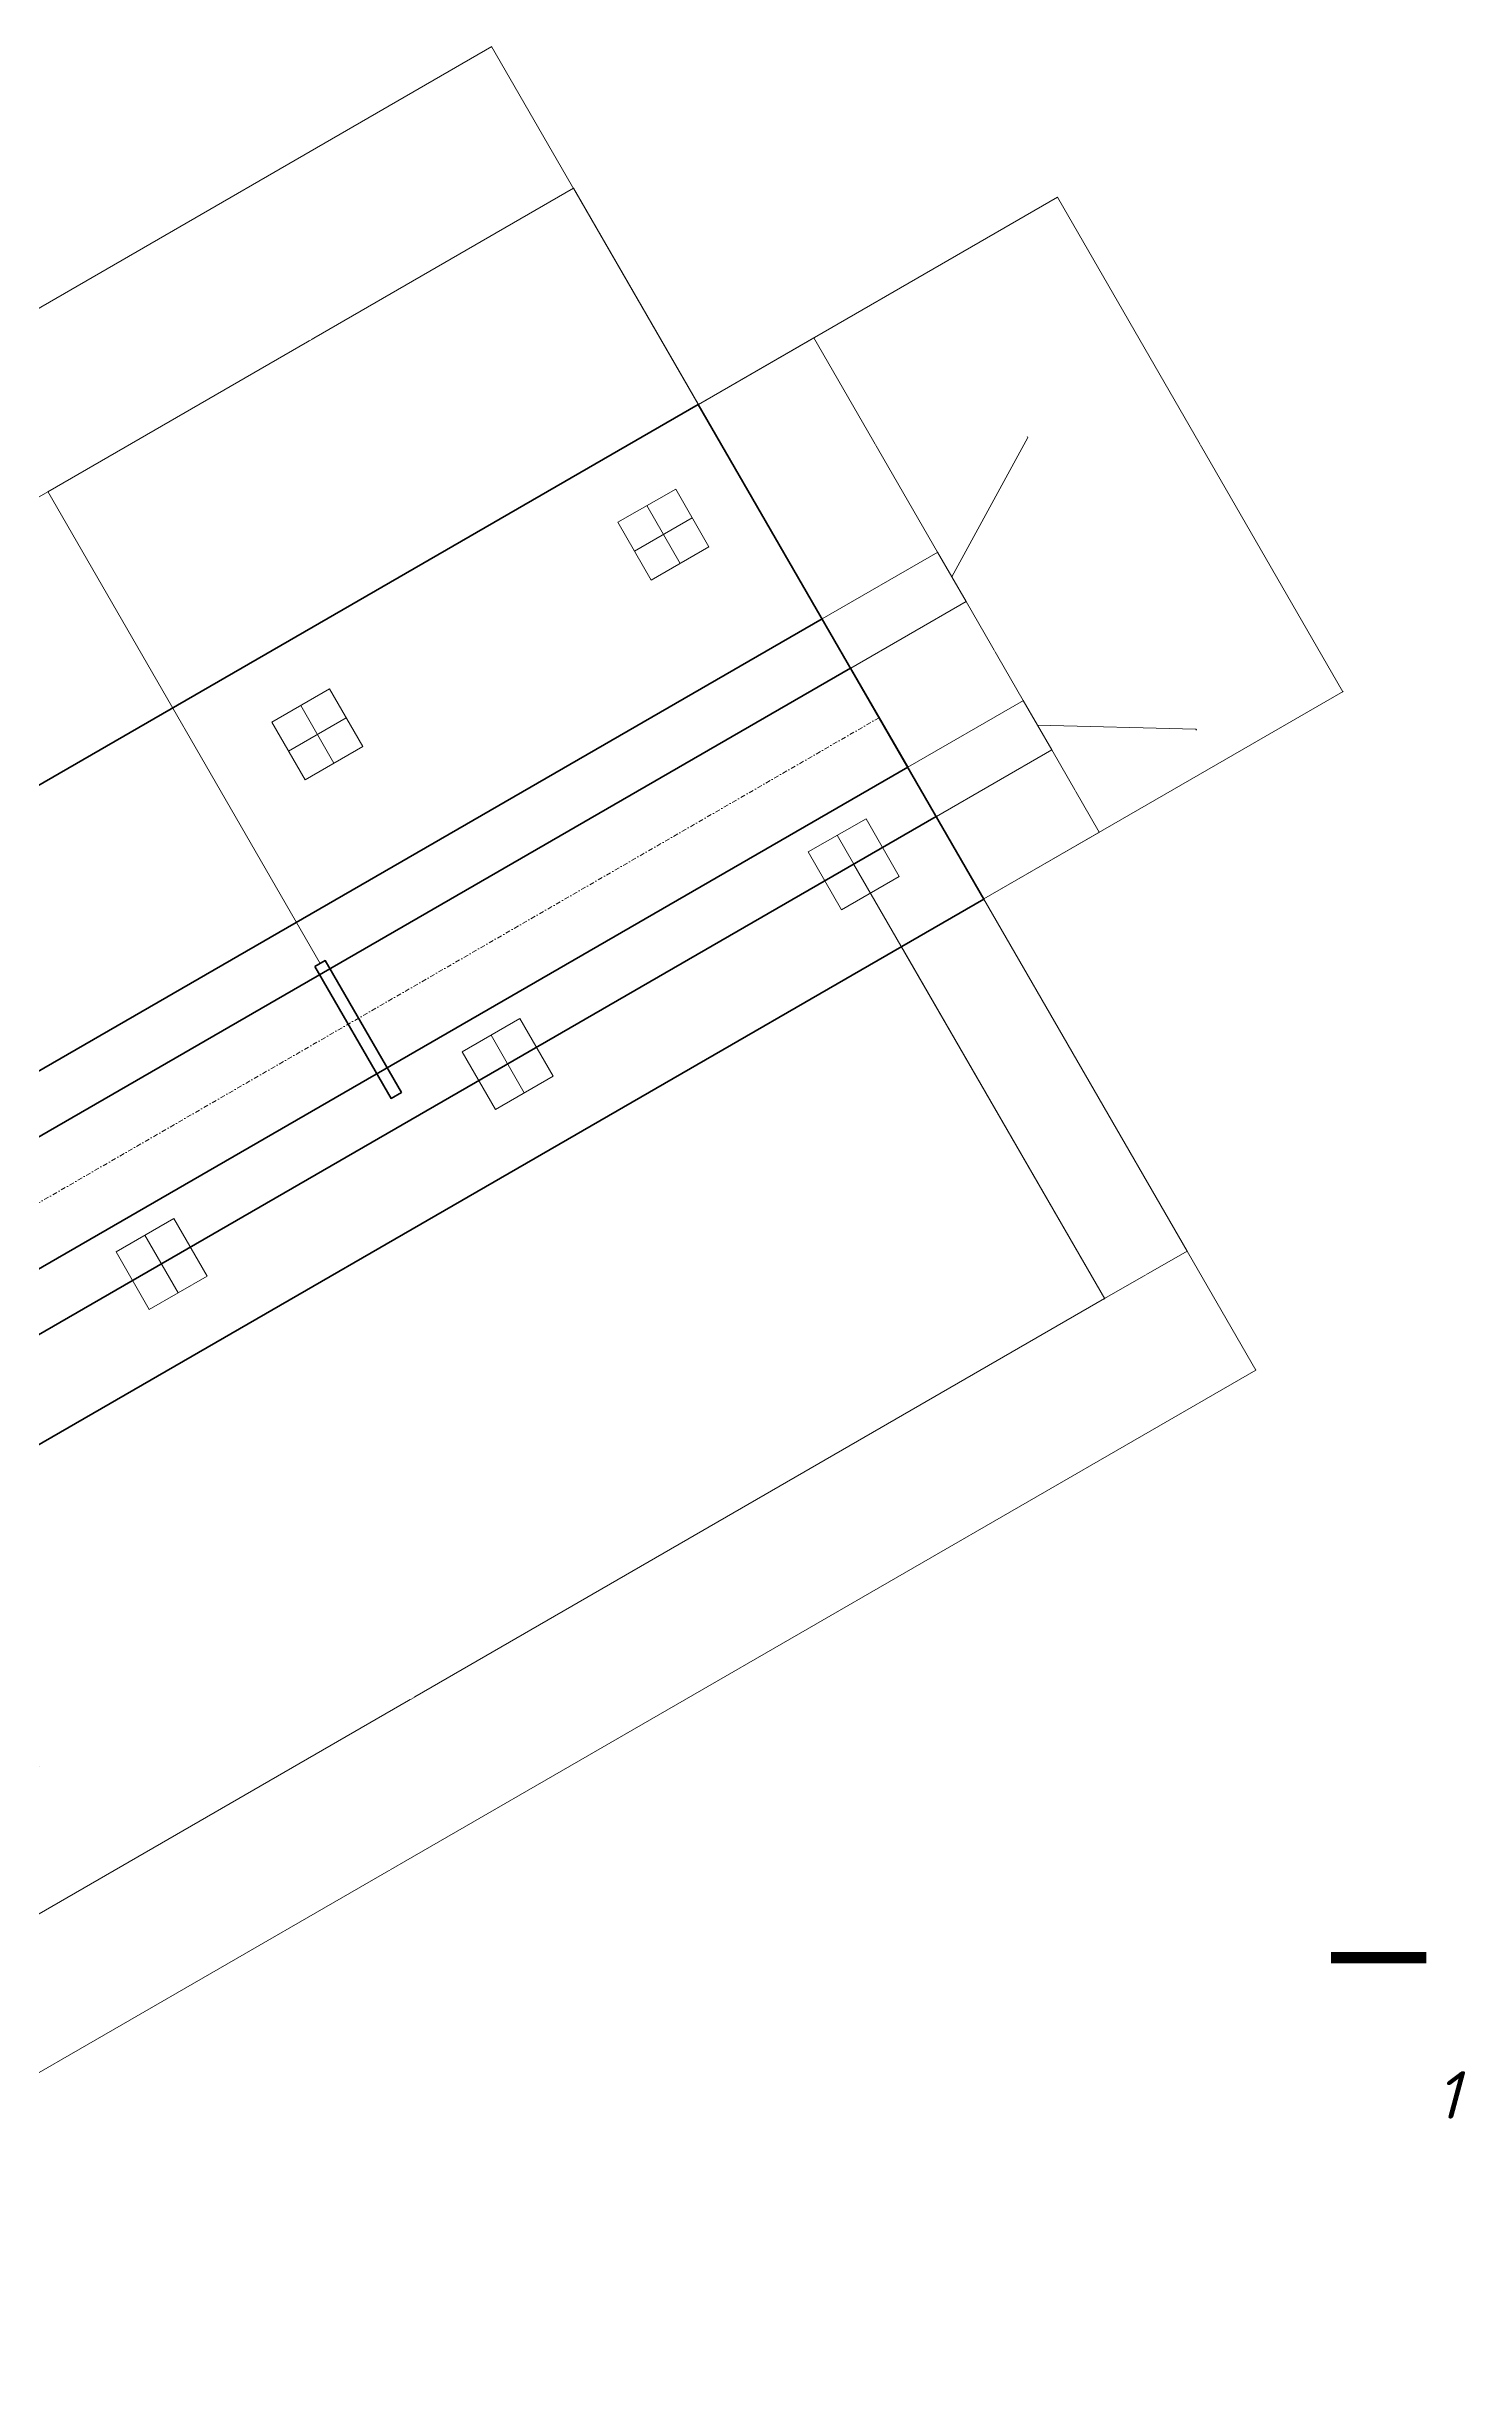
# Model space of a CAD drawing. Header units: millimetres. Extents: x 42180 to 91097, y 36501 to 62073.
# Drawn here: x 83641 to 91097, y 49868 to 62073 of the extents above; entities that cross this region are included whole.
import ezdxf

# ---------------------------------------------------------------- set-up
doc = ezdxf.new("R2010")
doc.units = ezdxf.units.MM
doc.linetypes.add('DASHDOT', pattern=[25.4, 12.7, -6.35, 0, -6.35])
doc.linetypes.add('DASHED', pattern=[19.05, 12.7, -6.35])
for name, color, linetype, lineweight in [('$Выноски', 5, 'Continuous', 13), ('$Оси', 1, 'DASHDOT', 13), ('$Пунктир', 3, 'DASHED', 13), ('$Размеры', 5, 'Continuous', 13), ('$Слои конструкции', 7, 'Continuous', 35)]:
    doc.layers.add(name, color=color, linetype=linetype, lineweight=lineweight)
doc.styles.add('@ТРАНСПРОЕКТ', font='isocpeur.ttf', dxfattribs={"oblique": 15})
doc.dimstyles.new('@TN  1-100', dxfattribs={"dimscale": 100, "dimtxt": 2.5, "dimasz": 1.5, "dimexe": 0.7, "dimexo": 1, "dimgap": 0.5, "dimtad": 1, "dimdec": 0, "dimzin": 0, "dimdsep": 46, "dimtxsty": '@ТРАНСПРОЕКТ', "dimblk": 'OBLIQUE', "dimcen": 0, "dimclrd": 256, "dimclre": 256, "dimclrt": 256, "dimaunit": 1, "dimadec": 3, "dimazin": 0, "dimtfac": 1, "dimtdec": 0, "dimtofl": 0, "dimtmove": 0, "dimatfit": 3, "dimfxl": 1, "dimtolj": 1, "dimtzin": 0, "dimlwd": 13, "dimlwe": 13, "dimarcsym": 0})
doc.dimstyles.new('@TN  1-100$0', dxfattribs={"dimscale": 100, "dimtxt": 2.5, "dimasz": 1.5, "dimexe": 1, "dimexo": 1, "dimgap": 0.75, "dimtad": 1, "dimdec": 0, "dimzin": 0, "dimdsep": 46, "dimtxsty": '@ТРАНСПРОЕКТ', "dimblk": 'OBLIQUE', "dimcen": 0, "dimclrd": 5, "dimclre": 5, "dimclrt": 5, "dimaunit": 1, "dimadec": 3, "dimazin": 0, "dimtfac": 1, "dimtdec": 0, "dimtofl": 0, "dimtmove": 0, "dimatfit": 3, "dimfxl": 1, "dimtfill": 1, "dimtolj": 1, "dimtzin": 0, "dimlwd": 13, "dimlwe": 13, "dimarcsym": 0})

# ---------------------------------------------------------------- blocks, each defined once
blk = doc.blocks.new('A$C11282C60')
at = {"layer": '$Оси', "ltscale": 0.5}
for points in [[(0.175, 0.35), (0.175, 0)], [(0, 0.175), (0.35, 0.175)]]:
    blk.add_lwpolyline(points, dxfattribs=at)
at = {"layer": '$Пунктир', "ltscale": 0.5}
blk.add_lwpolyline([(0, 0), (0.35, 0), (0.35, 0.35), (0, 0.35)], close=True, dxfattribs=at)
blk = doc.blocks.new('A$C0AF07C0A')
at = {"layer": '$Оси', "ltscale": 2}
blk.add_lwpolyline([(8943.267285, 6109.807949), (0.000546, 946.41049)], dxfattribs=at)
at = {"layer": '$Слои конструкции'}
for points in [[(9493.267285, 5157.180005), (7993.267285, 7755.256216), (0.000546, 3140.341512), (0.000546, 0.000328), (560.770061, 0.000328), (9493.267285, 5157.180005)], [(0.000546, 1639.230813), (8643.267285, 6629.423191)], [(8793.267285, 6369.61557), (9093.267285, 5850.000328), (0.000546, 600.000328), (0.000546, 1292.820651), (8793.267285, 6369.61557)], [(0.000546, 253.590167), (9243.267285, 5590.192707)], [(866.025949, 1100.000328), (566.025949, 1619.61557)]]:
    blk.add_lwpolyline(points, dxfattribs=at)
at = {"color": 4, "xscale": 1000, "yscale": 1000, "zscale": 1000, "rotation": 30}
for p in [(7746.200138, 6833.189069), (5927.54679, 5783.189069), (8746.200138, 5101.138261), (4108.893442, 4733.189069), (6927.54679, 4051.138261), (2290.240094, 3683.189069), (5108.893442, 3001.138261), (471.586746, 2633.189069), (3290.240094, 1951.138261), (1471.586746, 901.138261), (562.260072, 376.138261)]:
    blk.add_blockref('A$C11282C60', p, dxfattribs=at)
blk = doc.blocks.new('_Oblique')
at = {"color": 0, "linetype": 'ByBlock', "lineweight": -2}
blk.add_line((-0.5, -0.5), (0.5, 0.5), dxfattribs=at)
blk = doc.blocks.new('*D112')
at = {"layer": '$Размеры', "color": 5, "linetype": 'Continuous', "lineweight": 13}
blk.add_arc((79072.832885, 53036.976508), 4527.394525, 0, 30, dxfattribs=at)
at = {"layer": 'Defpoints', "color": 0, "ltscale": 100}
for p in [(88166.099625, 58286.976508), (83327.192112, 54585.436632), (79052.832885, 53036.976508), (79072.832885, 53036.976508), (87395.836046, 53036.976508)]:
    blk.add_point(p, dxfattribs=at)
at = {"layer": '$Размеры', "color": 5, "lineweight": 13, "ltscale": 100, "xscale": 1.5, "yscale": 1.5, "zscale": 1.5}
for p, rotation in [((82993.671557, 55300.67377), 120), ((83600.227411, 53036.976508), 270)]:
    blk.add_blockref('_Oblique', p, dxfattribs=dict(at, rotation=rotation))
at = {"layer": '$Размеры', "color": 5, "ltscale": 100, "insert": (83534.773333, 53815.759022), "char_height": 2.5, "attachment_point": 5, "rotation": 279.900613656, "style": '@ТРАНСПРОЕКТ', "bg_fill": 3, "box_fill_scale": 1.1, "bg_fill_color": 9, "bg_fill_true_color": 13158600, "bg_fill_transparency": 0}
blk.add_mtext('\\A1;30%%d', dxfattribs=at)
blk = doc.blocks.new('*D113')
at = {"layer": '$Слои конструкции', "color": 5, "linetype": 'Continuous', "lineweight": 13}
for p, q in [((87866.966196, 58807.092078), (88473.747109, 59157.417201)), ((88772.881083, 58637.301959), (88472.881083, 59156.917201)), ((88166.966196, 58287.476836), (88773.747109, 58637.801959))]:
    blk.add_line(p, q, dxfattribs=at)
at = {"layer": 'Defpoints', "color": 0, "ltscale": 100}
for p in [(88472.881083, 59156.917201), (87866.100171, 58806.592078), (88166.100171, 58286.976836)]:
    blk.add_point(p, dxfattribs=at)
at = {"layer": '$Слои конструкции', "color": 5, "lineweight": 13, "ltscale": 100, "xscale": 1.5, "yscale": 1.5, "zscale": 1.5}
for p, rotation in [((88472.881083, 59156.917201), 120), ((88772.881083, 58637.301959), 300)]:
    blk.add_blockref('_Oblique', p, dxfattribs=dict(at, rotation=rotation))
at = {"layer": '$Слои конструкции', "color": 5, "ltscale": 100, "insert": (88624.613134, 58898.10958), "char_height": 2.5, "attachment_point": 5, "rotation": 300, "style": '@ТРАНСПРОЕКТ', "bg_fill": 3, "box_fill_scale": 1.1, "bg_fill_color": 9, "bg_fill_true_color": 13158600, "bg_fill_transparency": 0}
blk.add_mtext('\\A1;600', dxfattribs=at)
blk = doc.blocks.new('*D114')
at = {"layer": '$Слои конструкции', "color": 5, "linetype": 'Continuous', "lineweight": 13}
for p, q in [((88166.965649, 58287.476509), (88773.74637, 58637.803239)), ((88772.880346, 58637.303237), (88922.880891, 58377.495943)), ((89680.875687, 58487.25633), (88847.880619, 58507.39959)), ((89684.125699, 58481.627172), (89680.875687, 58487.25633)), ((88316.966195, 58027.669216), (88923.746916, 58377.995945))]:
    blk.add_line(p, q, dxfattribs=at)
at = {"layer": 'Defpoints', "color": 0, "ltscale": 100}
for p in [(88922.880891, 58377.495943), (88166.099625, 58286.976508), (88316.100171, 58027.169214)]:
    blk.add_point(p, dxfattribs=at)
at = {"layer": '$Слои конструкции', "color": 5, "lineweight": 13, "ltscale": 100, "xscale": 1.5, "yscale": 1.5, "zscale": 1.5}
for p, rotation in [((88772.880346, 58637.303237), 120.000122), ((88922.880891, 58377.495943), 300.000122)]:
    blk.add_blockref('_Oblique', p, dxfattribs=dict(at, rotation=rotation))
at = {"layer": '$Слои конструкции', "color": 5, "ltscale": 100, "insert": (89684.232742, 58485.441755), "char_height": 2.5, "attachment_point": 5, "rotation": 300.0001215614, "style": '@ТРАНСПРОЕКТ', "bg_fill": 3, "box_fill_scale": 1.1, "bg_fill_color": 9, "bg_fill_true_color": 13158600, "bg_fill_transparency": 0}
blk.add_mtext('\\A1;300', dxfattribs=at)
blk = doc.blocks.new('*D115')
at = {"layer": '$Слои конструкции', "color": 5, "linetype": 'Continuous', "lineweight": 13}
for p, q in [((88316.966196, 58027.669214), (88923.74766, 58377.994656)), ((88922.881635, 58377.494656), (89172.881635, 57944.481954)), ((88566.966196, 57594.656513), (89173.74766, 57944.981954))]:
    blk.add_line(p, q, dxfattribs=at)
at = {"layer": 'Defpoints', "color": 0, "ltscale": 100}
for p in [(88316.100171, 58027.169214), (89172.881635, 57944.481954), (88566.100171, 57594.156513)]:
    blk.add_point(p, dxfattribs=at)
at = {"layer": '$Слои конструкции', "color": 5, "lineweight": 13, "ltscale": 100, "xscale": 1.5, "yscale": 1.5, "zscale": 1.5}
for p, rotation in [((88922.881635, 58377.494656), 120), ((89172.881635, 57944.481954), 300)]:
    blk.add_blockref('_Oblique', p, dxfattribs=dict(at, rotation=rotation))
at = {"layer": '$Слои конструкции', "color": 5, "ltscale": 100, "insert": (89049.613686, 58161.988305), "char_height": 2.5, "attachment_point": 5, "rotation": 300.0000000001, "style": '@ТРАНСПРОЕКТ', "bg_fill": 3, "box_fill_scale": 1.1, "bg_fill_color": 9, "bg_fill_true_color": 13158600, "bg_fill_transparency": 0}
blk.add_mtext('\\A1;500', dxfattribs=at)
blk = doc.blocks.new('*D116')
at = {"layer": '$Слои конструкции', "color": 5, "linetype": 'Continuous', "lineweight": 13}
for p, q in [((88796.935059, 60018.286409), (88397.8821, 59286.819888)), ((88793.685071, 60023.915581), (88796.935059, 60018.286409)), ((87716.966197, 59066.899697), (88323.748404, 59417.223851)), ((88472.881821, 59156.915924), (88322.882378, 59416.723853)), ((87866.96564, 58807.091767), (88473.747848, 59157.415922))]:
    blk.add_line(p, q, dxfattribs=at)
at = {"layer": 'Defpoints', "color": 0, "ltscale": 100}
for p in [(88322.882378, 59416.723853), (87716.100171, 59066.399699), (87866.099614, 58806.591769)]:
    blk.add_point(p, dxfattribs=at)
at = {"layer": '$Слои конструкции', "color": 5, "lineweight": 13, "ltscale": 100, "xscale": 1.5, "yscale": 1.5, "zscale": 1.5}
for p, rotation in [((88322.882378, 59416.723853), 119.999878), ((88472.881821, 59156.915924), 299.999878)]:
    blk.add_blockref('_Oblique', p, dxfattribs=dict(at, rotation=rotation))
at = {"layer": '$Слои конструкции', "color": 5, "ltscale": 100, "insert": (88797.042118, 60022.100991), "char_height": 2.5, "attachment_point": 5, "rotation": 299.9998784385, "style": '@ТРАНСПРОЕКТ', "bg_fill": 3, "box_fill_scale": 1.1, "bg_fill_color": 9, "bg_fill_true_color": 13158600, "bg_fill_transparency": 0}
blk.add_mtext('\\A1;300', dxfattribs=at)
blk = doc.blocks.new('*D117')
at = {"layer": '$Слои конструкции', "color": 5, "linetype": 'Continuous', "lineweight": 13}
for p, q in [((87066.966196, 60192.732724), (87673.74766, 60543.058166)), ((88322.881635, 59416.725141), (87672.881635, 60542.558166)), ((87716.966196, 59066.899699), (88323.74766, 59417.225141))]:
    blk.add_line(p, q, dxfattribs=at)
at = {"layer": 'Defpoints', "color": 0, "ltscale": 100}
for p in [(87672.881635, 60542.558166), (87066.100171, 60192.232724), (87716.100171, 59066.399699)]:
    blk.add_point(p, dxfattribs=at)
at = {"layer": '$Слои конструкции', "color": 5, "lineweight": 13, "ltscale": 100, "xscale": 1.5, "yscale": 1.5, "zscale": 1.5}
for p, rotation in [((87672.881635, 60542.558166), 120), ((88322.881635, 59416.725141), 300)]:
    blk.add_blockref('_Oblique', p, dxfattribs=dict(at, rotation=rotation))
at = {"layer": '$Слои конструкции', "color": 5, "ltscale": 100, "insert": (87999.613686, 59980.641653), "char_height": 2.5, "attachment_point": 5, "rotation": 300, "style": '@ТРАНСПРОЕКТ', "bg_fill": 3, "box_fill_scale": 1.1, "bg_fill_color": 9, "bg_fill_true_color": 13158600, "bg_fill_transparency": 0}
blk.add_mtext('\\A1;1300', dxfattribs=at)
blk = doc.blocks.new('*D118')
at = {"layer": '$Слои конструкции', "color": 5, "linetype": 'Continuous', "lineweight": 13}
for p, q in [((88166.600171, 58286.11081), (89995.567088, 55118.247184)), ((89995.067088, 55119.113209), (80901.800348, 49869.113209)), ((79073.333431, 53036.11081), (80902.300348, 49868.247184))]:
    blk.add_line(p, q, dxfattribs=at)
at = {"layer": 'Defpoints', "color": 0, "ltscale": 100}
for p in [(88166.100171, 58286.976836), (79072.833431, 53036.976836), (80901.800348, 49869.113209)]:
    blk.add_point(p, dxfattribs=at)
at = {"layer": '$Слои конструкции', "color": 5, "lineweight": 13, "ltscale": 100, "xscale": 1.5, "yscale": 1.5, "zscale": 1.5}
for p, rotation in [((89995.067088, 55119.113209), 30), ((80901.800348, 49869.113209), 210)]:
    blk.add_blockref('_Oblique', p, dxfattribs=dict(at, rotation=rotation))
at = {"layer": '$Слои конструкции', "color": 5, "ltscale": 100, "insert": (85447.433718, 52495.84526), "char_height": 2.5, "attachment_point": 5, "rotation": 30, "style": '@ТРАНСПРОЕКТ', "bg_fill": 3, "box_fill_scale": 1.1, "bg_fill_color": 9, "bg_fill_true_color": 13158600, "bg_fill_transparency": 0}
blk.add_mtext('\\A1;10500', dxfattribs=at)
blk = doc.blocks.new('*D123')
at = {"layer": '$Слои конструкции', "color": 5, "linetype": 'Continuous', "lineweight": 13}
for p, q in [((87883.587469, 57776.303189), (89201.484202, 55493.639088)), ((81926.37081, 51294.505114), (89200.984202, 55494.505114)), ((80608.974077, 53576.303189), (81926.87081, 51293.639088))]:
    blk.add_line(p, q, dxfattribs=at)
at = {"layer": 'Defpoints', "color": 0, "ltscale": 100}
for p in [(87883.087469, 57777.169214), (89200.984202, 55494.505114), (80608.474077, 53577.169214)]:
    blk.add_point(p, dxfattribs=at)
at = {"layer": '$Слои конструкции', "color": 5, "lineweight": 13, "ltscale": 100, "xscale": 1.5, "yscale": 1.5, "zscale": 1.5}
for p, rotation in [((89200.984202, 55494.505114), 30), ((81926.37081, 51294.505114), 210)]:
    blk.add_blockref('_Oblique', p, dxfattribs=dict(at, rotation=rotation))
at = {"layer": '$Слои конструкции', "color": 5, "ltscale": 100, "insert": (85562.677506, 53396.237165), "char_height": 2.5, "attachment_point": 5, "rotation": 30.0000000001, "style": '@ТРАНСПРОЕКТ', "bg_fill": 3, "box_fill_scale": 1.1, "bg_fill_color": 9, "bg_fill_true_color": 13158600, "bg_fill_transparency": 0}
blk.add_mtext('\\A1;8*2100=8400', dxfattribs=at)
blk = doc.blocks.new('*D124')
at = {"layer": '$Слои конструкции', "color": 5, "linetype": 'Continuous', "lineweight": 13}
for p, q in [((88566.600171, 57593.290487), (89634.496904, 55743.639088)), ((88133.587469, 57343.290487), (89201.484202, 55493.639088)), ((89200.984202, 55494.505114), (89633.996904, 55744.505114))]:
    blk.add_line(p, q, dxfattribs=at)
at = {"layer": 'Defpoints', "color": 0, "ltscale": 100}
for p in [(88566.100171, 57594.156513), (88133.087469, 57344.156513), (89633.996904, 55744.505114)]:
    blk.add_point(p, dxfattribs=at)
at = {"layer": '$Слои конструкции', "color": 5, "lineweight": 13, "ltscale": 100, "xscale": 1.5, "yscale": 1.5, "zscale": 1.5}
for p, rotation in [((89633.996904, 55744.505114), 30), ((89200.984202, 55494.505114), 210)]:
    blk.add_blockref('_Oblique', p, dxfattribs=dict(at, rotation=rotation))
at = {"layer": '$Слои конструкции', "color": 5, "ltscale": 100, "insert": (89416.490553, 55621.237165), "char_height": 2.5, "attachment_point": 5, "rotation": 29.9999999998, "style": '@ТРАНСПРОЕКТ', "bg_fill": 3, "box_fill_scale": 1.1, "bg_fill_color": 9, "bg_fill_true_color": 13158600, "bg_fill_transparency": 0}
blk.add_mtext('\\A1;500', dxfattribs=at)
blk = doc.blocks.new('*D125')
at = {"layer": '$Слои конструкции', "color": 5, "linetype": 'Continuous', "lineweight": 13}
for p, q in [((87066.966196, 60192.732724), (88953.739102, 61282.061569)), ((88952.873077, 61281.561569), (90452.873077, 58683.485358)), ((88566.966196, 57594.656513), (90453.739102, 58683.985358))]:
    blk.add_line(p, q, dxfattribs=at)
at = {"layer": 'Defpoints', "color": 0, "ltscale": 100}
for p in [(87066.100171, 60192.232724), (90452.873077, 58683.485358), (88566.100171, 57594.156513)]:
    blk.add_point(p, dxfattribs=at)
at = {"layer": '$Слои конструкции', "color": 5, "lineweight": 13, "ltscale": 100, "xscale": 1.5, "yscale": 1.5, "zscale": 1.5}
for p, rotation in [((88952.873077, 61281.561569), 120), ((90452.873077, 58683.485358), 300)]:
    blk.add_blockref('_Oblique', p, dxfattribs=dict(at, rotation=rotation))
at = {"layer": '$Слои конструкции', "color": 5, "ltscale": 100, "insert": (89704.605127, 59983.523463), "char_height": 2.5, "attachment_point": 5, "rotation": 300, "style": '@ТРАНСПРОЕКТ', "bg_fill": 3, "box_fill_scale": 1.1, "bg_fill_color": 9, "bg_fill_true_color": 13158600, "bg_fill_transparency": 0}
blk.add_mtext('\\A1;3000', dxfattribs=at)
blk = doc.blocks.new('*D162')
at = {"layer": '$Слои конструкции', "color": 5, "linetype": 'Continuous', "lineweight": 13}
for p, q in [((85980.62629, 62072.328636), (77987.35955, 57457.413932)), ((87065.600171, 60193.098749), (85980.12629, 62073.194661)), ((79072.333431, 55578.184045), (77986.85955, 57458.279958))]:
    blk.add_line(p, q, dxfattribs=at)
at = {"layer": 'Defpoints', "color": 0, "ltscale": 100}
for p in [(87066.100171, 60192.232724), (77987.35955, 57457.413932), (79072.833431, 55577.31802)]:
    blk.add_point(p, dxfattribs=at)
at = {"layer": '$Слои конструкции', "color": 5, "lineweight": 13, "ltscale": 100, "xscale": 1.5, "yscale": 1.5, "zscale": 1.5}
for p, rotation in [((85980.62629, 62072.328636), 30), ((77987.35955, 57457.413932), 210)]:
    blk.add_blockref('_Oblique', p, dxfattribs=dict(at, rotation=rotation))
at = {"layer": '$Слои конструкции', "color": 5, "ltscale": 100, "insert": (81982.99292, 59766.603335), "char_height": 2.5, "attachment_point": 5, "rotation": 30, "style": '@ТРАНСПРОЕКТ', "bg_fill": 3, "box_fill_scale": 1.1, "bg_fill_color": 9, "bg_fill_true_color": 13158600, "bg_fill_transparency": 0}
blk.add_mtext('\\A1;9230', dxfattribs=at)
blk = doc.blocks.new('*D163')
at = {"layer": '$Размеры', "color": 5, "linetype": 'Continuous', "lineweight": 13}
for p, q in [((83648.256617, 59733.636425), (78452.110365, 56733.625907)), ((85078.639525, 57256.152182), (83647.756615, 59734.502449)), ((79882.493273, 54256.141664), (78451.610364, 56734.491931))]:
    blk.add_line(p, q, dxfattribs=at)
at = {"layer": 'Defpoints', "color": 0, "ltscale": 100}
for p in [(85079.139527, 57255.286157), (78452.110365, 56733.625907), (79882.993275, 54255.27564)]:
    blk.add_point(p, dxfattribs=at)
at = {"layer": '$Размеры', "color": 5, "lineweight": 13, "ltscale": 100, "xscale": 1.5, "yscale": 1.5, "zscale": 1.5}
for p, rotation in [((83648.256617, 59733.636425), 30.000116), ((78452.110365, 56733.625907), 210.000116)]:
    blk.add_blockref('_Oblique', p, dxfattribs=dict(at, rotation=rotation))
at = {"layer": '$Размеры', "color": 5, "ltscale": 100, "insert": (81049.058487, 58235.579721), "char_height": 2.5, "attachment_point": 5, "rotation": 30.000116446, "style": '@ТРАНСПРОЕКТ', "bg_fill": 3, "box_fill_scale": 1.1, "bg_fill_color": 9, "bg_fill_true_color": 13158600, "bg_fill_transparency": 0}
blk.add_mtext('\\A1;2х3000 (поз.8)', dxfattribs=at)
blk = doc.blocks.new('*D164')
at = {"layer": '$Размеры', "color": 5, "linetype": 'Continuous', "lineweight": 13}
for p, q in [((83648.261654, 59733.639333), (86410.217305, 61328.255171)), ((87840.595178, 58850.768021), (86409.717305, 61329.121197)), ((85078.639527, 57256.152183), (83647.761654, 59734.505358))]:
    blk.add_line(p, q, dxfattribs=at)
at = {"layer": 'Defpoints', "color": 0, "ltscale": 100}
for p in [(86410.217305, 61328.255171), (87841.095178, 58849.901996), (85079.139527, 57255.286157)]:
    blk.add_point(p, dxfattribs=at)
at = {"layer": '$Размеры', "color": 5, "lineweight": 13, "ltscale": 100, "xscale": 1.5, "yscale": 1.5, "zscale": 1.5}
for p, rotation in [((86410.217305, 61328.255171), 30), ((83648.261654, 59733.639333), 210)]:
    blk.add_blockref('_Oblique', p, dxfattribs=dict(at, rotation=rotation))
at = {"layer": '$Размеры', "color": 5, "ltscale": 100, "insert": (85028.239479, 60532.679303), "char_height": 2.5, "attachment_point": 5, "rotation": 30, "style": '@ТРАНСПРОЕКТ', "bg_fill": 3, "box_fill_scale": 1.1, "bg_fill_color": 9, "bg_fill_true_color": 13158600, "bg_fill_transparency": 0}
blk.add_mtext('\\A1;3189', dxfattribs=at)

msp = doc.modelspace()

# ---------------------------------------------------------------- linework, layer by layer
at = {"layer": '$Выноски'}
msp.add_lwpolyline([(90390.609938, 52031.787288, 60, 60, 0), (90890.609938, 52031.787288, 60, 60, 0), (90690.609938, 52031.787288, 0, 80, 0), (90690.609938, 51631.787288, 0, 0, 0), (90690.609938, 51031.787288, 0, 0, 0)], format="xyseb", dxfattribs=at)

# ---------------------------------------------------------------- block references
at = {"layer": '$Оси', "ltscale": 2}
msp.add_blockref('A$C0AF07C0A', (79072.832885, 52436.976508), dxfattribs=at)

# ---------------------------------------------------------------- texts
at = {"layer": '$Выноски', "style": '@ТРАНСПРОЕКТ', "oblique": 15}
msp.add_text('1', height=250, dxfattribs=at).set_placement((90940.609938, 51185.839819))

# ---------------------------------------------------------------- next in the draw order: dimensions: what is measured, and where the dimension line sits
at = {"layer": '$Размеры', "color": 1}
dim = msp.add_angular_dim_2l(base=(83327.192112, 54585.436632), line1=((79052.832885, 53036.976508), (87395.836046, 53036.976508)), line2=((88166.099625, 58286.976508), (79072.832885, 53036.976508)), dimstyle='@TN  1-100', override={"dimscale": 1, "dimexe": 1, "dimgap": 0.75, "dimclrd": 5, "dimclre": 5, "dimclrt": 5, "dimadec": 0, "dimtfill": 1}, dxfattribs=at)
dim.commit()
dim.dimension.update_dxf_attribs({"geometry": '*D112', "text_midpoint": (83532.803118, 53815.415143), "dimtype": 162})

# ---------------------------------------------------------------- next in the draw order: dimensions: what is measured, and where the dimension line sits
at = {"layer": '$Слои конструкции'}
dim = msp.add_linear_dim(base=(88472.881083, 59156.917201), p1=(88166.100171, 58286.976836), p2=(87866.100171, 58806.592078), angle=120.0000000129, dimstyle='@TN  1-100$0', override={"dimscale": 1}, dxfattribs=at)
dim.commit()
dim.dimension.update_dxf_attribs({"geometry": '*D113', "text_midpoint": (88622.881083, 58897.10958), "dimtype": 161})

# ---------------------------------------------------------------- next in the draw order: dimensions: what is measured, and where the dimension line sits
for base, p1, p2, angle, picture, middle in [((88322.882378, 59416.723853), (87866.099614, 58806.591769), (87716.100171, 59066.399699), 119.9998783785, '*D116', (88796.56006, 60018.935929)), ((88922.880891, 58377.495943), (88166.099625, 58286.976508), (88316.100171, 58027.169214), 300.0001215468, '*D114', (89681.250688, 58486.606812))]:
    dim = msp.add_linear_dim(base=base, p1=p1, p2=p2, angle=angle, dimstyle='@TN  1-100$0', override={"dimscale": 1, "dimtmove": 1}, dxfattribs=at)
    dim.commit()
    dim.dimension.update_dxf_attribs({"geometry": picture, "text_midpoint": middle, "dimtype": 161})

# ---------------------------------------------------------------- next in the draw order: dimensions: what is measured, and where the dimension line sits
for p1, p2, distance, picture, middle in [((87716.100171, 59066.399699), (87066.100171, 60192.232724), -700.650883, '*D117', (87999.613686, 59980.641653)), ((88316.100171, 58027.169214), (88566.100171, 57594.156513), 700.650883, '*D115', (89049.613686, 58161.988305))]:
    dim = msp.add_aligned_dim(p1=p1, p2=p2, distance=distance, dimstyle='@TN  1-100$0', override={"dimscale": 1}, dxfattribs=at)
    dim.commit()
    dim.dimension.update_dxf_attribs({"geometry": picture, "text_midpoint": middle})

# ---------------------------------------------------------------- next in the draw order: dimensions: what is measured, and where the dimension line sits
dim = msp.add_aligned_dim(p1=(88166.100171, 58286.976836), p2=(79072.833431, 53036.976836), distance=3657.933835, dimstyle='@TN  1-100$0', override={"dimscale": 1}, dxfattribs=at)
dim.commit()
dim.dimension.update_dxf_attribs({"geometry": '*D118', "text_midpoint": (85447.433718, 52495.84526)})

# ---------------------------------------------------------------- next in the draw order: dimensions: what is measured, and where the dimension line sits
dim = msp.add_aligned_dim(p1=(80608.474077, 53577.169214), p2=(87883.087469, 57777.169214), distance=-2635.793465, text='8*2100=<>', dimstyle='@TN  1-100$0', override={"dimscale": 1}, dxfattribs=at)
dim.commit()
dim.dimension.update_dxf_attribs({"geometry": '*D123', "text_midpoint": (85562.677506, 53396.237165)})

# ---------------------------------------------------------------- next in the draw order: linework, layer by layer
msp.add_lwpolyline([(85051.848306, 57239.536205), (85451.846784, 56546.715004), (85506.40644, 56578.214908), (85106.407961, 57271.036109)], close=True, dxfattribs=at)

# ---------------------------------------------------------------- next in the draw order: dimensions: what is measured, and where the dimension line sits
dim = msp.add_aligned_dim(p1=(88133.087469, 57344.156513), p2=(88566.100171, 57594.156513), distance=-2135.793466, dimstyle='@TN  1-100$0', override={"dimscale": 1}, dxfattribs=at)
dim.commit()
dim.dimension.update_dxf_attribs({"geometry": '*D124', "text_midpoint": (89416.490553, 55621.237165)})

# ---------------------------------------------------------------- next in the draw order: dimensions: what is measured, and where the dimension line sits
dim = msp.add_aligned_dim(p1=(87066.100171, 60192.232724), p2=(88566.100171, 57594.156513), distance=2178.65769, dimstyle='@TN  1-100$0', override={"dimscale": 1}, dxfattribs=at)
dim.commit()
dim.dimension.update_dxf_attribs({"geometry": '*D125', "text_midpoint": (89704.605127, 59983.523463)})

# ---------------------------------------------------------------- next in the draw order: dimensions: what is measured, and where the dimension line sits
dim = msp.add_aligned_dim(p1=(87066.100171, 60192.232724), p2=(79072.833431, 55577.31802), distance=-2170.947762, dimstyle='@TN  1-100$0', override={"dimscale": 1}, dxfattribs=at)
dim.commit()
dim.dimension.update_dxf_attribs({"geometry": '*D162', "text_midpoint": (81982.99292, 59766.603335)})

# ---------------------------------------------------------------- next in the draw order: dimensions: what is measured, and where the dimension line sits
at = {"layer": '$Размеры'}
dim = msp.add_aligned_dim(p1=(85079.139527, 57255.286157), p2=(79882.993275, 54255.27564), distance=-2861.755746, text='2х3000 (поз.8)', dimstyle='@TN  1-100$0', override={"dimscale": 1}, dxfattribs=at)
dim.commit()
dim.dimension.update_dxf_attribs({"geometry": '*D163', "text_midpoint": (81049.058487, 58235.579721)})

# ---------------------------------------------------------------- next in the draw order: dimensions: what is measured, and where the dimension line sits
dim = msp.add_aligned_dim(p1=(85079.139527, 57255.286157), p2=(87841.095178, 58849.901996), distance=2861.755746, dimstyle='@TN  1-100$0', override={"dimscale": 1}, dxfattribs=at)
dim.commit()
dim.dimension.update_dxf_attribs({"geometry": '*D164', "text_midpoint": (85028.239479, 60532.679303)})

doc.saveas('drawing.dxf')
